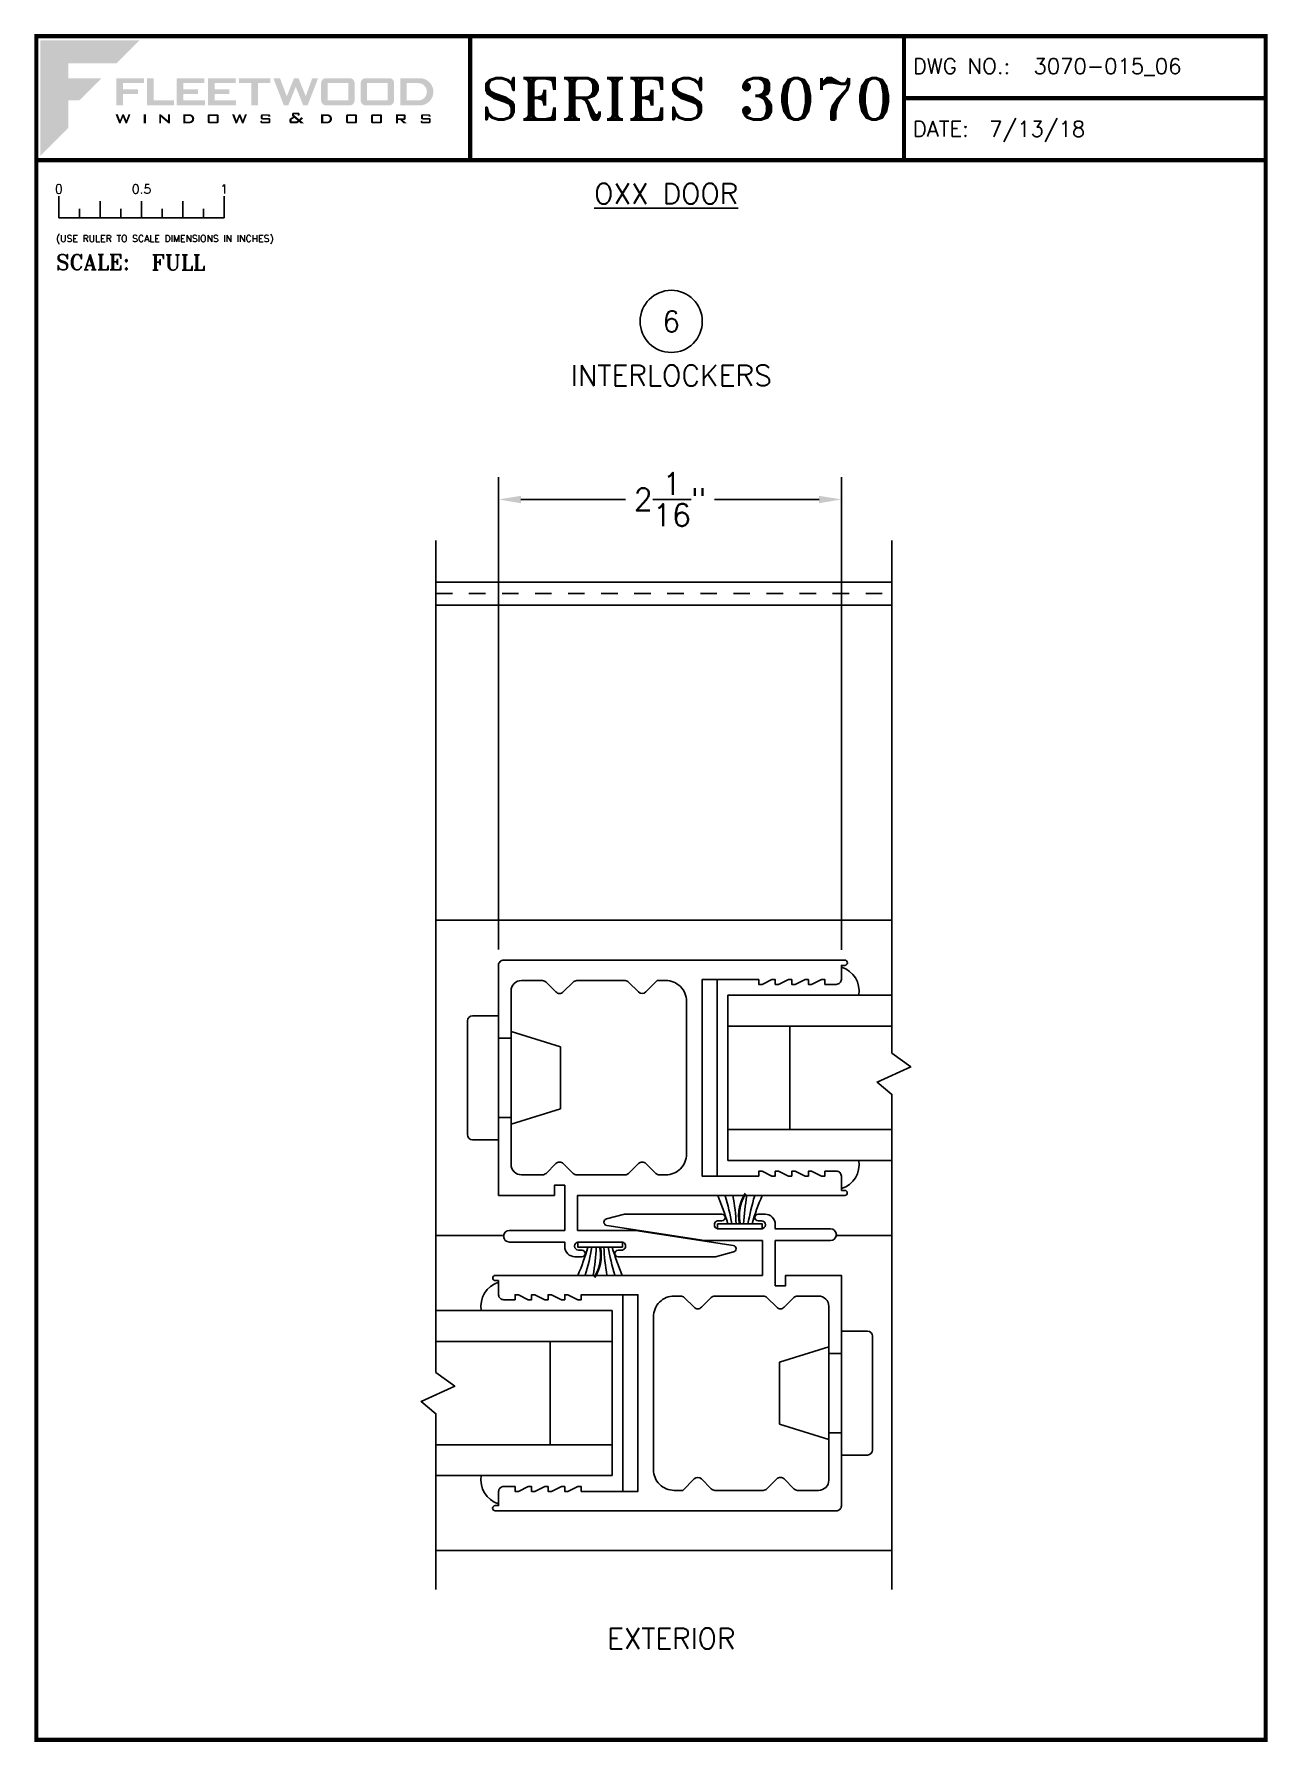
# Paper-space layout 'DETAIL 6' of a CAD drawing. Extents: x 0.3 to 7.8, y 0.1 to 10.4.
# The model-space entities are those that its viewports show. They can reach past a viewport. Long polylines and large blocks are cut down to what shows.
import ezdxf
from ezdxf.enums import TextEntityAlignment as Align

# ---------------------------------------------------------------- set-up
doc = ezdxf.new("R2010")
doc.units = 0
doc.header["$MEASUREMENT"] = 0
doc.linetypes.add('HIDDEN', pattern=[0.075, 0.05, -0.025])
doc.layers.get('0').update_dxf_attribs({"linetype": 'CONTINUOUS'})
doc.layers.get('DEFPOINTS').update_dxf_attribs({"color": 1, "linetype": 'CONTINUOUS'})
for name, color, linetype in [('DIM', 7, 'CONTINUOUS'), ('FRAME', 1, 'CONTINUOUS'), ('GLASS-VINYL', 7, 'CONTINUOUS'), ('MISC', 7, 'CONTINUOUS'), ('SASH', 5, 'CONTINUOUS'), ('SEAL', 7, 'CONTINUOUS'), ('SILL-PAN', 7, 'CONTINUOUS'), ('TEXT', 7, 'CONTINUOUS'), ('VENT', 5, 'CONTINUOUS')]:
    doc.layers.add(name, color=color, linetype=linetype)
doc.layers.add('VP', color=40, linetype='CONTINUOUS', plot=False)
doc.layers.get('VP').off()
doc.styles.add('ROMANS', font='romans')
doc.styles.add('ROMANT', font='romant')
doc.styles.add('SIMPLEX-094', font='simplex.shx', dxfattribs={"height": 0.094})
doc.styles.get("Standard").update_dxf_attribs({"font": 'simplex.shx'})
doc.dimstyles.new('FULL SCALE', dxfattribs={"dimscale": 0.75, "dimtxt": 0.18, "dimasz": 0.18, "dimexe": 0.18, "dimexo": 0.125, "dimgap": 0.09, "dimtad": 0, "dimtih": 1, "dimtoh": 1, "dimdec": 4, "dimzin": 0, "dimdsep": 46, "dimlunit": 4, "dimtxsty": 'Standard', "dimcen": 0.09, "dimadec": 0, "dimazin": 0, "dimtfac": 1, "dimtdec": 4, "dimtofl": 0, "dimtmove": 0, "dimatfit": 3, "dimfxl": 0, "dimtolj": 1, "dimtzin": 0, "dimarcsym": 0})

# ---------------------------------------------------------------- blocks, each defined once
blk = doc.blocks.new('*D63')
at = {"layer": 'DEFPOINTS', "color": 0}
for p in [(5.184, 7.633), (3.11, 4.814), (5.184, 4.813)]:
    blk.add_point(p, dxfattribs=at)
at = {"layer": 'TEXT', "color": 0, "lineweight": -2}
for p, q in [((3.11, 4.908), (3.11, 7.768)), ((5.184, 4.907), (5.184, 7.768)), ((3.245, 7.633), (3.877, 7.633)), ((5.049, 7.633), (4.417, 7.633))]:
    blk.add_line(p, q, dxfattribs=at)
at = {"layer": 'TEXT', "color": 0}
for points in [[(3.245, 7.655), (3.245, 7.61), (3.11, 7.633)], [(5.049, 7.655), (5.049, 7.61), (5.184, 7.633)]]:
    blk.add_solid(points, dxfattribs=at)
at = {"layer": 'TEXT', "color": 0, "insert": (4.147, 7.633), "char_height": 0.135, "attachment_point": 5}
blk.add_mtext('\\A1;2{\\H1x;\\S1/16;}"', dxfattribs=at)
blk = doc.blocks.new('Fleetwood_Logo_6-10-15')
h = blk.add_hatch(color=154)
h.dxf.hatch_style = 1
h.paths.add_polyline_path([(0.2526, -0.0017), (0.0019, -0.0017), (0.0019, -0.2942), (0.0725, -0.2236), (0.0725, -0.1535), (0.1007, -0.1535), (0.1567, -0.0976), (0.0725, -0.0976), (0.0725, -0.0596), (0.1946, -0.0596)])
h = blk.add_hatch(color=251)
h.dxf.hatch_style = 1
h.paths.add_polyline_path([(0.2487, -0.1256), (0.2112, -0.1256), (0.2112, -0.1102), (0.2647, -0.1102), (0.2647, -0.0976), (0.1946, -0.0976), (0.1946, -0.1667), (0.2112, -0.1667), (0.2112, -0.1377), (0.2487, -0.1377)])
h = blk.add_hatch(color=251)
h.dxf.hatch_style = 1
h.paths.add_polyline_path([(0.2886, -0.0976), (0.272, -0.0976), (0.272, -0.1667), (0.3401, -0.1667), (0.3401, -0.1535), (0.2886, -0.1535)])
h = blk.add_hatch(color=251)
h.dxf.hatch_style = 1
h.paths.add_polyline_path([(0.4175, -0.0976), (0.3474, -0.0976), (0.3474, -0.1667), (0.4185, -0.1667), (0.4185, -0.1534), (0.364, -0.1534), (0.364, -0.1377), (0.4015, -0.1377), (0.4015, -0.1256), (0.364, -0.1256), (0.364, -0.1102), (0.4175, -0.1102)])
h = blk.add_hatch(color=251)
h.dxf.hatch_style = 1
h.paths.add_polyline_path([(0.4965, -0.0976), (0.4264, -0.0976), (0.4264, -0.1667), (0.4975, -0.1667), (0.4975, -0.1534), (0.443, -0.1534), (0.443, -0.1377), (0.4804, -0.1377), (0.4804, -0.1256), (0.443, -0.1256), (0.443, -0.1102), (0.4965, -0.1102)])
h = blk.add_hatch(color=251)
h.dxf.hatch_style = 1
h.paths.add_polyline_path([(0.5842, -0.0976), (0.5054, -0.0976), (0.5054, -0.1102), (0.5365, -0.1102), (0.5365, -0.1667), (0.5531, -0.1667), (0.5531, -0.1102), (0.5842, -0.1102)])
h = blk.add_hatch(color=251)
h.dxf.hatch_style = 1
h.paths.add_polyline_path([(0.6089, -0.0976), (0.5921, -0.0976), (0.6188, -0.1667), (0.63, -0.1667), (0.6489, -0.1192), (0.6679, -0.1667), (0.6789, -0.1667), (0.7056, -0.0976), (0.6908, -0.0976), (0.6742, -0.1433), (0.6558, -0.0976), (0.6446, -0.0976), (0.6261, -0.1433)])
h = blk.add_hatch(color=251)
h.dxf.hatch_style = 1
h.paths.add_polyline_path([(0.7853, -0.0976), (0.726, -0.0976, 0.414214), (0.7133, -0.1102), (0.7133, -0.154, 0.414214), (0.726, -0.1667), (0.7853, -0.1667, 0.414214), (0.798, -0.154), (0.798, -0.1102, 0.414214)])
h.paths.add_polyline_path([(0.7819, -0.1102), (0.7819, -0.154), (0.7294, -0.154), (0.7294, -0.1102)], flags=16)
h = blk.add_hatch(color=251)
h.dxf.hatch_style = 1
h.paths.add_polyline_path([(0.8856, -0.0976), (0.8262, -0.0976, 0.414214), (0.8136, -0.1102), (0.8136, -0.154, 0.414214), (0.8262, -0.1667), (0.8856, -0.1667, 0.414214), (0.8982, -0.154), (0.8982, -0.1102, 0.414214)])
h.paths.add_polyline_path([(0.8822, -0.1102), (0.8822, -0.154), (0.8296, -0.154), (0.8296, -0.1102)], flags=16)
h = blk.add_hatch(color=251)
h.dxf.hatch_style = 1
h.paths.add_polyline_path([(0.9632, -0.0976), (0.914, -0.0976), (0.914, -0.1667), (0.9632, -0.1667, 1)])
h.paths.add_polyline_path([(0.9301, -0.1102), (0.9593, -0.1102, -1), (0.9593, -0.154), (0.9301, -0.154)], flags=16)
h = blk.add_hatch(color=7)
h.dxf.hatch_style = 1
h.paths.add_polyline_path([(0.2301, -0.1891), (0.2251, -0.1891), (0.2196, -0.2043), (0.2134, -0.1891), (0.2097, -0.1891), (0.2035, -0.2043), (0.1978, -0.1891), (0.1922, -0.1891), (0.2011, -0.2121), (0.2048, -0.2121), (0.2112, -0.1963), (0.2175, -0.2121), (0.2212, -0.2121)])
h = blk.add_hatch(color=7)
h.dxf.hatch_style = 1
h.paths.add_polyline_path([(0.2691, -0.1891), (0.2637, -0.1891), (0.2637, -0.2118), (0.2637, -0.2121), (0.2691, -0.2121)])
h = blk.add_hatch(color=7)
h.dxf.hatch_style = 1
h.paths.add_polyline_path([(0.3077, -0.1964), (0.3259, -0.2121), (0.3298, -0.2121), (0.3298, -0.1891), (0.325, -0.1891), (0.325, -0.2047), (0.3067, -0.1891), (0.3029, -0.1891), (0.3029, -0.2121), (0.3077, -0.2121)])
h = blk.add_hatch(color=7)
h.dxf.hatch_style = 1
h.paths.add_polyline_path([(0.3801, -0.1891), (0.3637, -0.1891), (0.3637, -0.2121), (0.3801, -0.2121, 1)])
h.paths.add_polyline_path([(0.3691, -0.2079), (0.3691, -0.1933), (0.3788, -0.1933, -1), (0.3788, -0.2079)], flags=16)
h = blk.add_hatch(color=7)
h.dxf.hatch_style = 1
h.paths.add_polyline_path([(0.4537, -0.2079), (0.4537, -0.1933, 0.414214), (0.4495, -0.1891), (0.4297, -0.1891, 0.414214), (0.4255, -0.1933), (0.4255, -0.2079, 0.414214), (0.4297, -0.2121), (0.4495, -0.2121, 0.414214)])
h.paths.add_polyline_path([(0.4308, -0.2079), (0.4308, -0.1933), (0.4484, -0.1933), (0.4484, -0.2079)], flags=16)
h = blk.add_hatch(color=7)
h.dxf.hatch_style = 1
h.paths.add_polyline_path([(0.5253, -0.1891), (0.5203, -0.1891), (0.5148, -0.2043), (0.5087, -0.1891), (0.5049, -0.1891), (0.4988, -0.2043), (0.493, -0.1891), (0.4874, -0.1891), (0.4963, -0.2121), (0.5001, -0.2121), (0.5064, -0.1963), (0.5127, -0.2121), (0.5164, -0.2121)])
h = blk.add_hatch(color=7)
h.dxf.hatch_style = 1
h.paths.add_polyline_path([(0.5801, -0.1891), (0.5643, -0.1891, 0.414214), (0.56, -0.1933), (0.56, -0.1981, 0.414214), (0.5643, -0.2024), (0.58, -0.2024), (0.58, -0.2078), (0.5637, -0.2078), (0.5637, -0.2052), (0.5591, -0.2062), (0.5591, -0.2078, 0.414214), (0.5634, -0.2121), (0.5805, -0.2121, 0.414214), (0.5848, -0.2078), (0.5848, -0.2024, 0.414214), (0.5805, -0.1982), (0.5648, -0.1982), (0.5648, -0.193), (0.5798, -0.193), (0.5798, -0.1958), (0.5843, -0.1948), (0.5843, -0.1933, 0.414214)])
h = blk.add_hatch(color=7)
h.dxf.hatch_style = 1
h.paths.add_polyline_path([(0.645, -0.1913, -0.222262), (0.6447, -0.1906), (0.6447, -0.1892), (0.6535, -0.1892), (0.6535, -0.193), (0.6587, -0.1918), (0.6587, -0.189, 0.414214), (0.6544, -0.1847), (0.6437, -0.1847, 0.414214), (0.6394, -0.189), (0.6394, -0.1922, 0.222262), (0.6407, -0.1948), (0.6415, -0.1955), (0.6345, -0.1998, 0.260684), (0.6329, -0.2027), (0.6329, -0.2078, 0.414214), (0.6372, -0.2121), (0.6514, -0.2121, 0.17577), (0.6536, -0.2113), (0.657, -0.2085), (0.6614, -0.2121), (0.6699, -0.2121), (0.6613, -0.2049), (0.6676, -0.1997), (0.6637, -0.1964), (0.6574, -0.2017)])
h.paths.add_polyline_path([(0.6532, -0.2052), (0.6509, -0.2072, -0.17577), (0.6502, -0.2074), (0.6382, -0.2074), (0.6382, -0.2033, -0.260684), (0.6387, -0.2025), (0.6451, -0.1985)], flags=16)
h = blk.add_hatch(color=7)
h.dxf.hatch_style = 1
h.paths.add_polyline_path([(0.7294, -0.1891), (0.713, -0.1891), (0.713, -0.2121), (0.7294, -0.2121, 1)])
h.paths.add_polyline_path([(0.7184, -0.2079), (0.7184, -0.1933), (0.7281, -0.1933, -1), (0.7281, -0.2079)], flags=16)
h = blk.add_hatch(color=7)
h.dxf.hatch_style = 1
h.paths.add_polyline_path([(0.8045, -0.2079), (0.8045, -0.1933, 0.414214), (0.8003, -0.1891), (0.7805, -0.1891, 0.414214), (0.7763, -0.1933), (0.7763, -0.2079, 0.414214), (0.7805, -0.2121), (0.8003, -0.2121, 0.414214)])
h.paths.add_polyline_path([(0.7816, -0.2079), (0.7816, -0.1933), (0.7992, -0.1933), (0.7992, -0.2079)], flags=16)
h = blk.add_hatch(color=7)
h.dxf.hatch_style = 1
h.paths.add_polyline_path([(0.8678, -0.2079), (0.8678, -0.1933, 0.414214), (0.8636, -0.1891), (0.8438, -0.1891, 0.414214), (0.8396, -0.1933), (0.8396, -0.2079, 0.414214), (0.8438, -0.2121), (0.8636, -0.2121, 0.414214)])
h.paths.add_polyline_path([(0.8449, -0.2079), (0.8449, -0.1933), (0.8624, -0.1933), (0.8624, -0.2079)], flags=16)
h = blk.add_hatch(color=7)
h.dxf.hatch_style = 1
h.paths.add_polyline_path([(0.9277, -0.1993), (0.9277, -0.1933, 0.414214), (0.9235, -0.1891), (0.9028, -0.1891), (0.9028, -0.2121), (0.9082, -0.2121), (0.9082, -0.2035), (0.9131, -0.2035), (0.9224, -0.2121), (0.9303, -0.2121), (0.9197, -0.2035), (0.9235, -0.2035, 0.414214)])
h.paths.add_polyline_path([(0.9082, -0.1993), (0.9082, -0.1933), (0.9214, -0.1933, -0.414214), (0.9224, -0.1943), (0.9224, -0.1983, -0.414214), (0.9214, -0.1993)], flags=16)
h = blk.add_hatch(color=7)
h.dxf.hatch_style = 1
h.paths.add_polyline_path([(0.9867, -0.1982), (0.971, -0.1982), (0.971, -0.193), (0.9859, -0.193), (0.9859, -0.1958), (0.9905, -0.1948), (0.9905, -0.1933, 0.414214), (0.9863, -0.1891), (0.9705, -0.1891, 0.414214), (0.9662, -0.1933), (0.9662, -0.1981, 0.414214), (0.9705, -0.2024), (0.9862, -0.2024), (0.9862, -0.2078), (0.9699, -0.2078), (0.9699, -0.2052), (0.9653, -0.2062), (0.9653, -0.2078, 0.414214), (0.9696, -0.2121), (0.9867, -0.2121, 0.414214), (0.991, -0.2078), (0.991, -0.2024, 0.414214)])
blk = doc.blocks.new('A-SIZE_P')
at = {"const_width": 0.025}
blk.add_lwpolyline([(0.313, 0.125), (7.751, 0.125), (7.751, 10.437), (0.313, 10.437)], close=True, dxfattribs=at)
for points in [[(2.938, 10.437), (2.938, 9.687)], [(5.563, 10.437), (5.563, 9.687)], [(5.563, 10.062), (7.751, 10.062)], [(0.313, 9.687), (7.751, 9.687)]]:
    blk.add_lwpolyline(points, dxfattribs=at)
at = {"xscale": 2.387023416083395, "yscale": 2.387023416083395, "zscale": 2.387023416083395}
blk.add_blockref('Fleetwood_Logo_6-10-15', (0.334, 10.416), dxfattribs=at)
for s, style, p in [('DWG NO.:', 'SIMPLEX-094', (5.617, 10.209)), ('DATE:', 'SIMPLEX-094', (5.616, 9.829)), ('SCALE:', 'ROMANT', (0.433, 9.022))]:
    blk.add_text(s, height=0.094, dxfattribs=dict(style=style)).set_placement(p)
for tag, p, style in [('DWG_NO', (6.346, 10.209), 'SIMPLEX-094'), ('DATE', (6.077, 9.829), 'SIMPLEX-094'), ('SCALE', (1.011, 9.02), 'ROMANT')]:
    blk.add_attdef(tag, p, '', height=0.094, dxfattribs=dict(style=style))
for tag, height, style, width, p, p2 in [('DWG_NO_F', 0.094, 'SIMPLEX-094', 1.745692, (6.347, 10.209), (7.683, 10.209)), ('PRODUCT', 0.25, 'ROMANT', 1.390728, (3.001, 9.934), (5.5, 9.934))]:
    blk.add_attdef(tag, text='', height=height, dxfattribs=dict(style=style, width=width)).set_placement(p, p2, align=Align.FIT)
blk = doc.blocks.new('Full')
for p, q in [((0.137, -0.219), (0.137, -0.35)), ((0.262, -0.294), (0.262, -0.35)), ((0.387, -0.249), (0.387, -0.35)), ((0.512, -0.294), (0.512, -0.35)), ((0.637, -0.249), (0.637, -0.35)), ((0.762, -0.294), (0.762, -0.35)), ((0.887, -0.249), (0.887, -0.35)), ((1.012, -0.294), (1.012, -0.35)), ((1.137, -0.219), (1.137, -0.35)), ((0.137, -0.35), (1.137, -0.35))]:
    blk.add_line(p, q)
for s, p in [('0', (0.137, -0.219)), ('0.5', (0.637, -0.219)), ('1', (1.137, -0.219))]:
    blk.add_text(s, height=0.055).set_placement(p, align=Align.BOTTOM_CENTER)
at = {"style": 'ROMANS'}
blk.add_text('(USE RULER TO SCALE DIMENSIONS IN INCHES)', height=0.04115, dxfattribs=at).set_placement((0.12, -0.495))
blk = doc.blocks.new('sectball')
blk.add_circle((0, 0), 0.125)
blk.add_attdef('NO', text='', height=0.062).set_placement((0, 0), align=Align.MIDDLE_CENTER)
for tag, p in [('LINE1', (0, -0.2588)), ('LINE2', (0, -0.3864)), ('LINE3', (0, -0.5214))]:
    blk.add_attdef(tag, text='', height=0.078).set_placement(p, align=Align.CENTER)
blk = doc.blocks.new('3006 STD POST-INTERLOCKER')
for points in [[(-2.074, -0.666), (-2.074, -0.58, -0.414214), (-2.043, -0.55), (-1.974, -0.55), (-1.974, -0.58), (-1.954, -0.58), (-1.894, -0.55), (-1.874, -0.55), (-1.874, -0.58), (-1.854, -0.58), (-1.794, -0.55), (-1.774, -0.55), (-1.774, -0.58), (-1.754, -0.58), (-1.694, -0.55), (-1.674, -0.55), (-1.674, -0.58), (-1.654, -0.58), (-1.594, -0.55), (-1.574, -0.55), (-1.574, -0.58), (-1.231, -0.58), (-1.231, 0.61), (-1.574, 0.61), (-1.574, 0.581), (-1.594, 0.581), (-1.654, 0.61), (-1.674, 0.61), (-1.674, 0.581), (-1.694, 0.581), (-1.754, 0.61), (-1.774, 0.61), (-1.774, 0.581), (-1.794, 0.581), (-1.854, 0.61), (-1.874, 0.61), (-1.874, 0.581), (-1.894, 0.581), (-1.954, 0.61), (-1.974, 0.61), (-1.974, 0.581), (-2.043, 0.581, -0.414214), (-2.074, 0.611), (-2.074, 0.696), (-2.094, 0.696, -0.999996), (-2.094, 0.728), (-0.031, 0.728, -0.414214), (0, 0.697), (0, -0.697), (-0.338, -0.697), (-0.338, -0.635), (-0.4, -0.635), (-0.4, -0.908), (-0.066, -0.908, -1), (-0.066, -0.979), (-0.4, -0.979), (-0.4, -1.006, -0.414214), (-0.462, -1.068), (-0.504, -1.068, -1), (-0.504, -1.028), (-0.484, -1.028, 0.999996), (-0.484, -0.979), (-0.744, -0.979, 1.000003), (-0.744, -1.028), (-0.724, -1.028, -0.999994), (-0.724, -1.068), (-1.312, -1.068), (-1.422, -1.039, -0.811415), (-1.42, -1), (-0.828, -0.908), (-0.478, -0.908), (-0.478, -0.697), (-2.094, -0.697, -0.999996), (-2.094, -0.666), (-2.074, -0.666)], [(-0.891, 0.535), (-0.96, 0.604), (-1.012, 0.604, 0.414214), (-1.137, 0.479), (-1.137, -0.447, 0.414214), (-1.012, -0.572), (-0.973, -0.572, 0.198912), (-0.951, -0.563), (-0.891, -0.504, -0.414214), (-0.847, -0.504), (-0.787, -0.563, 0.198912), (-0.765, -0.572), (-0.473, -0.572, 0.198912), (-0.451, -0.563), (-0.391, -0.504, -0.414214), (-0.347, -0.504), (-0.287, -0.563, 0.198912), (-0.265, -0.572), (-0.138, -0.572, 0.414214), (-0.076, -0.51), (-0.076, 0.542, 0.414214), (-0.138, 0.604), (-0.265, 0.604, 0.198912), (-0.287, 0.594), (-0.347, 0.535, -0.414214), (-0.391, 0.535), (-0.451, 0.594, 0.198912), (-0.473, 0.604), (-0.765, 0.604, 0.198912), (-0.787, 0.594), (-0.847, 0.535)]]:
    blk.add_lwpolyline(points, format="xyb")
blk.add_arc((-0.869, 0.557), 0.031, 225.0005, 315.0002)
blk = doc.blocks.new('A$C1D443341')
for p, q in [((0.188, 0.75), (0.031, 0.75)), ((0.188, 0.75), (0.188, 0)), ((0, 0.719), (0, 0.031)), ((0.264, 0.656), (0.562, 0.563)), ((0.264, 0.656), (0.264, 0.094)), ((0.264, 0.615), (0.188, 0.615)), ((0.562, 0.563), (0.562, 0.187)), ((0.264, 0.135), (0.188, 0.135)), ((0.264, 0.094), (0.562, 0.187)), ((0.188, 0), (0.031, 0))]:
    blk.add_line(p, q)
for centre, start, end in [((0.031, 0.719), 90, 180), ((0.031, 0.031), 180, 270)]:
    blk.add_arc(centre, 0.031, start, end)
blk = doc.blocks.new('A$C47D80548')
at = {"layer": 'MISC', "xscale": 0.25, "yscale": 0.25, "zscale": 0.25}
blk.add_blockref('A$C1D443341', (0, 0), dxfattribs=at)
blk = doc.blocks.new('A$C1B9D595B')
at = {"layer": 'FRAME', "rotation": 180}
blk.add_blockref('A$C47D80548', (0.1405, 0.1875), dxfattribs=at)
blk = doc.blocks.new('A$C363677CB')
at = {"layer": 'SASH', "rotation": 180}
blk.add_blockref('A$C1B9D595B', (0.1405, 0.1875), dxfattribs=at)
blk = doc.blocks.new('BUMPER')
at = {"layer": 'TEXT', "rotation": 180}
blk.add_blockref('A$C363677CB', (0.047, 0.0937), dxfattribs=at)
blk = doc.blocks.new('*U177')
for centre, radius, start, end in [((-0.336, 1.374), 1.351, 285.7345, 293.4385), ((-0.214, 1.458), 1.43, 279.811, 286.8592), ((-0.038, 1.393), 1.372, 272.8379, 280.0309), ((-0.038, -1.393), 1.372, 79.9691, 87.1621), ((-0.214, -1.458), 1.43, 73.1408, 80.189), ((-0.336, -1.374), 1.351, 66.5615, 74.2655)]:
    blk.add_arc(centre, radius, start, end)
at = {"layer": 'SEAL'}
blk.add_lwpolyline([(0, -0.135), (0, 0.135), (0.03, 0.135), (0.03, -0.135)], close=True, dxfattribs=at)
at = {"layer": 'SEAL', "const_width": 0.015}
blk.add_lwpolyline([(0.03, 0, 0.199058), (0.214, 0.034)], format="xyb", dxfattribs=at)
at = {"flags": 9}
for tag, p in [('MANUFACTURER_PART_#', (0, -0.199)), ('FLEETWOOD_PART_#', (-0.001, -0.249))]:
    blk.add_attdef(tag, p, '', height=0.0312, dxfattribs=at)
blk = doc.blocks.new('*U173')
at = {"layer": 'MISC', "xscale": 4, "yscale": 4, "zscale": 4, "rotation": 180}
blk.add_blockref('BUMPER', (-1.231, 0), dxfattribs=at)
at = {"layer": 'SEAL', "xscale": -1, "rotation": 90}
blk.add_blockref('*U177', (-0.617, -0.994), dxfattribs=at)
at = {"layer": 'VENT', "xscale": -1}
blk.add_blockref('3006 STD POST-INTERLOCKER', (-1.231, -0.015), dxfattribs=at)
blk = doc.blocks.new('3070-INTERLOCKERS')
at = {"layer": 'VENT'}
blk.add_blockref('*U173', (0.194, 0.954), dxfattribs=at)
at = {"layer": 'VENT', "rotation": 180}
blk.add_blockref('*U173', (-0.194, -0.954), dxfattribs=at)

msp = doc.modelspace()

# ---------------------------------------------------------------- linework, layer by layer
for p, q in [((3.30502, 1.35469), (0.54635, 1.35469)), ((0.94859, -0.55331), (0.54635, -0.55331)), ((3.30502, -0.55331), (2.96816, -0.55331))]:
    msp.add_line(p, q)
at = {"color": 7}
for points in [[(0.33334, 3.65378), (0.33334, -1.38231), (0.44757, -1.46658), (0.24369, -1.55804), (0.33334, -1.63231), (0.33334, -2.69731)], [(0.54635, 3.65378), (0.54635, -1.38231), (0.66058, -1.46658), (0.4567, -1.55804), (0.54635, -1.63231), (0.54635, -2.69731)], [(3.30502, 3.65378), (3.30502, 0.5508), (3.41925, 0.46653), (3.21537, 0.37507), (3.30502, 0.3008), (3.30502, -2.69731)], [(3.53774, 3.65378), (3.53774, 0.52569), (3.65197, 0.44142), (3.4481, 0.34996), (3.53774, 0.27569), (3.53774, -2.69731)]]:
    msp.add_lwpolyline(points, dxfattribs=at)
at = {"layer": 'GLASS-VINYL'}
for p, q in [((2.24702, 0.99569), (2.24702, -0.19431)), ((2.31202, -0.09931), (2.31202, 0.90069)), ((3.30502, 0.90069), (2.31202, 0.90069)), ((3.30502, 0.71319), (2.31202, 0.71319)), ((2.68702, 0.08819), (2.68702, 0.71319)), ((3.30502, 0.08819), (2.31202, 0.08819)), ((3.30502, -0.09931), (2.31202, -0.09931)), ((1.67802, -2.10231), (1.67802, -0.91231)), ((0.54635, -1.00731), (1.61302, -1.00731)), ((1.61302, -1.00731), (1.61302, -2.00731)), ((0.54635, -1.19481), (1.61302, -1.19481)), ((1.23802, -1.19481), (1.23802, -1.81981)), ((0.54635, -1.81981), (1.61302, -1.81981)), ((0.54635, -2.00731), (1.61302, -2.00731))]:
    msp.add_line(p, q, dxfattribs=at)
for centre, start, end in [((2.95395, 0.92522), 350.75972, 72.645769), ((2.95395, -0.12384), 287.354231, 9.24028), ((0.97108, -0.98278), 107.354231, 189.24028), ((0.97108, -2.03184), 170.75972, 252.645769)]:
    msp.add_arc(centre, 0.15276, start, end, dxfattribs=at)
at = {"layer": 'SILL-PAN'}
for p, q in [((0.54635, 3.40168), (3.30502, 3.40168)), ((0.54635, 3.26269), (3.30502, 3.26269)), ((0.54635, 3.26268), (3.30502, 3.26268)), ((0.54635, -2.46131), (3.30502, -2.46131))]:
    msp.add_line(p, q, dxfattribs=at)
at = {"layer": 'SILL-PAN', "linetype": 'HIDDEN'}
msp.add_line((0.54635, 3.33218), (3.30502, 3.33218), dxfattribs=at)

# ---------------------------------------------------------------- block references
at = {"layer": 'MISC'}
msp.add_blockref('3070-INTERLOCKERS', (1.96252, -0.55331), dxfattribs=at)

psp = doc.layouts.new('DETAIL 6')

# ---------------------------------------------------------------- block references
at = {"layer": 'DIM'}
ref = psp.add_blockref('A-SIZE_P', (0, 0), dxfattribs=at)
ref.add_attrib('DATE', '7/13/18', (6.07741, 9.82884), dxfattribs={"layer": '0', "height": 0.094, "style": 'SIMPLEX-094'})
ref.add_attrib('SCALE', 'FULL', (1.01101, 9.02035), dxfattribs={"layer": '0', "height": 0.094, "style": 'ROMANT'})
ref.add_attrib('PRODUCT', 'SERIES 3070', dxfattribs={"layer": '0', "height": 0.25, "style": 'ROMANT', "width": 0.981308}).set_placement((3.0005, 9.93352), (5.5005, 9.93352), align=Align.FIT)
ref.add_attrib('DWG_NO', '3070-015_06', (6.34634, 10.20879), dxfattribs={"layer": '0', "height": 0.094, "style": 'SIMPLEX-094'})
psp.add_blockref('Full', (0.313, 9.687), dxfattribs=at)
at = {"layer": 'TEXT'}
ref = psp.add_blockref('sectball', (4.15449, 8.71084), dxfattribs=dict(at, xscale=1.503999999999998, yscale=1.503999999999998, zscale=1.503999999999998))
ref.add_attrib('NO', '6', dxfattribs={"layer": '0', "height": 0.125}).set_placement((4.15449, 8.71084), align=Align.MIDDLE_CENTER)
ref.add_attrib('LINE1', 'INTERLOCKERS', dxfattribs={"layer": '0', "height": 0.125}).set_placement((4.15449, 8.32156), align=Align.CENTER)

# ---------------------------------------------------------------- texts
psp.add_text('EXTERIOR', height=0.124, dxfattribs=at).set_placement((4.15449, 0.67604), align=Align.CENTER)
at = {"layer": 'TEXT', "insert": (4.12379, 9.48393), "char_height": 0.124, "width": 1.2194, "attachment_point": 5}
psp.add_mtext('{\\LOXX DOOR}', dxfattribs=at)

# ---------------------------------------------------------------- dimensions: what is measured, and where the dimension line sits
at = {"layer": 'TEXT'}
dim = psp.add_linear_dim(base=(5.18382, 7.63277), p1=(3.10982, 4.81377), p2=(5.18382, 4.81277), dimstyle='FULL SCALE', dxfattribs=at)
dim.commit()
dim.dimension.update_dxf_attribs({"geometry": '*D63', "text_midpoint": (4.14682, 7.63277)})

# ---------------------------------------------------------------- viewports
at = {"layer": 'VP'}
psp.add_viewport(center=(4.13531, 4.2138), size=(2.99371, 6.642024), view_center_point=(1.95101, 0.48272), view_height=6.642024, dxfattribs=at)

doc.saveas('drawing.dxf')
